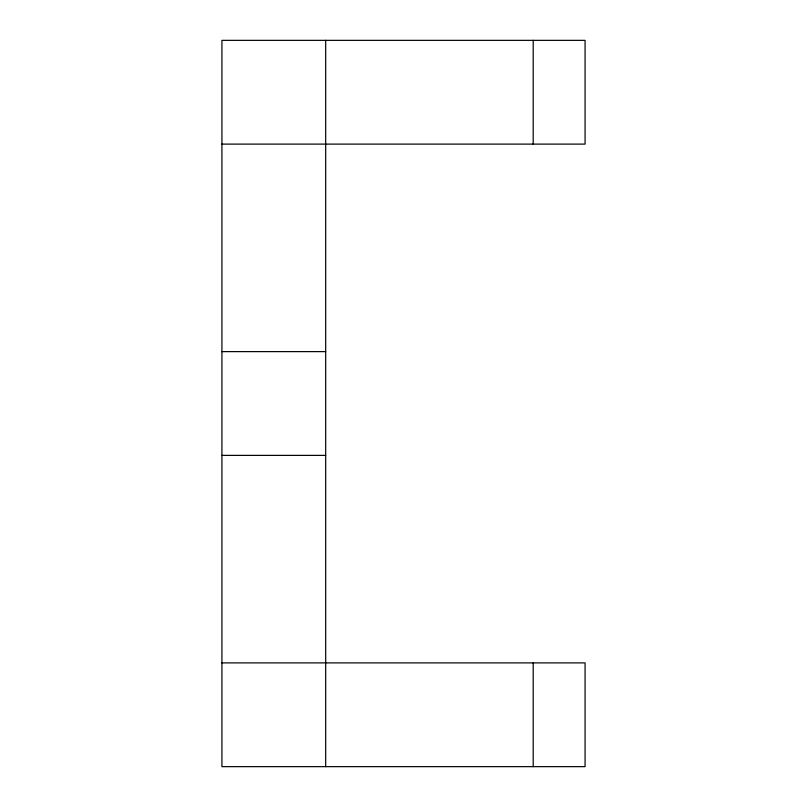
<?xml version="1.0" encoding="UTF-8"?>
<svg xmlns="http://www.w3.org/2000/svg" width="807" height="807" viewBox="0 0 807 807"><rect width="100%" height="100%" fill="white"/><g stroke="black" fill="none" stroke-linecap="round" stroke-linejoin="round"><path stroke-width="1.21" d="M221.925 144.11L585.075 144.11L585.075 40.35L221.925 40.35L221.925 766.65L585.075 766.65L585.075 662.89L221.925 662.89M221.925 351.62L325.685 351.62M221.925 455.38L325.685 455.38M533.195 40.35L533.195 144.11M533.195 662.89L533.195 766.65M325.685 40.35L325.685 766.65"/></g></svg>
